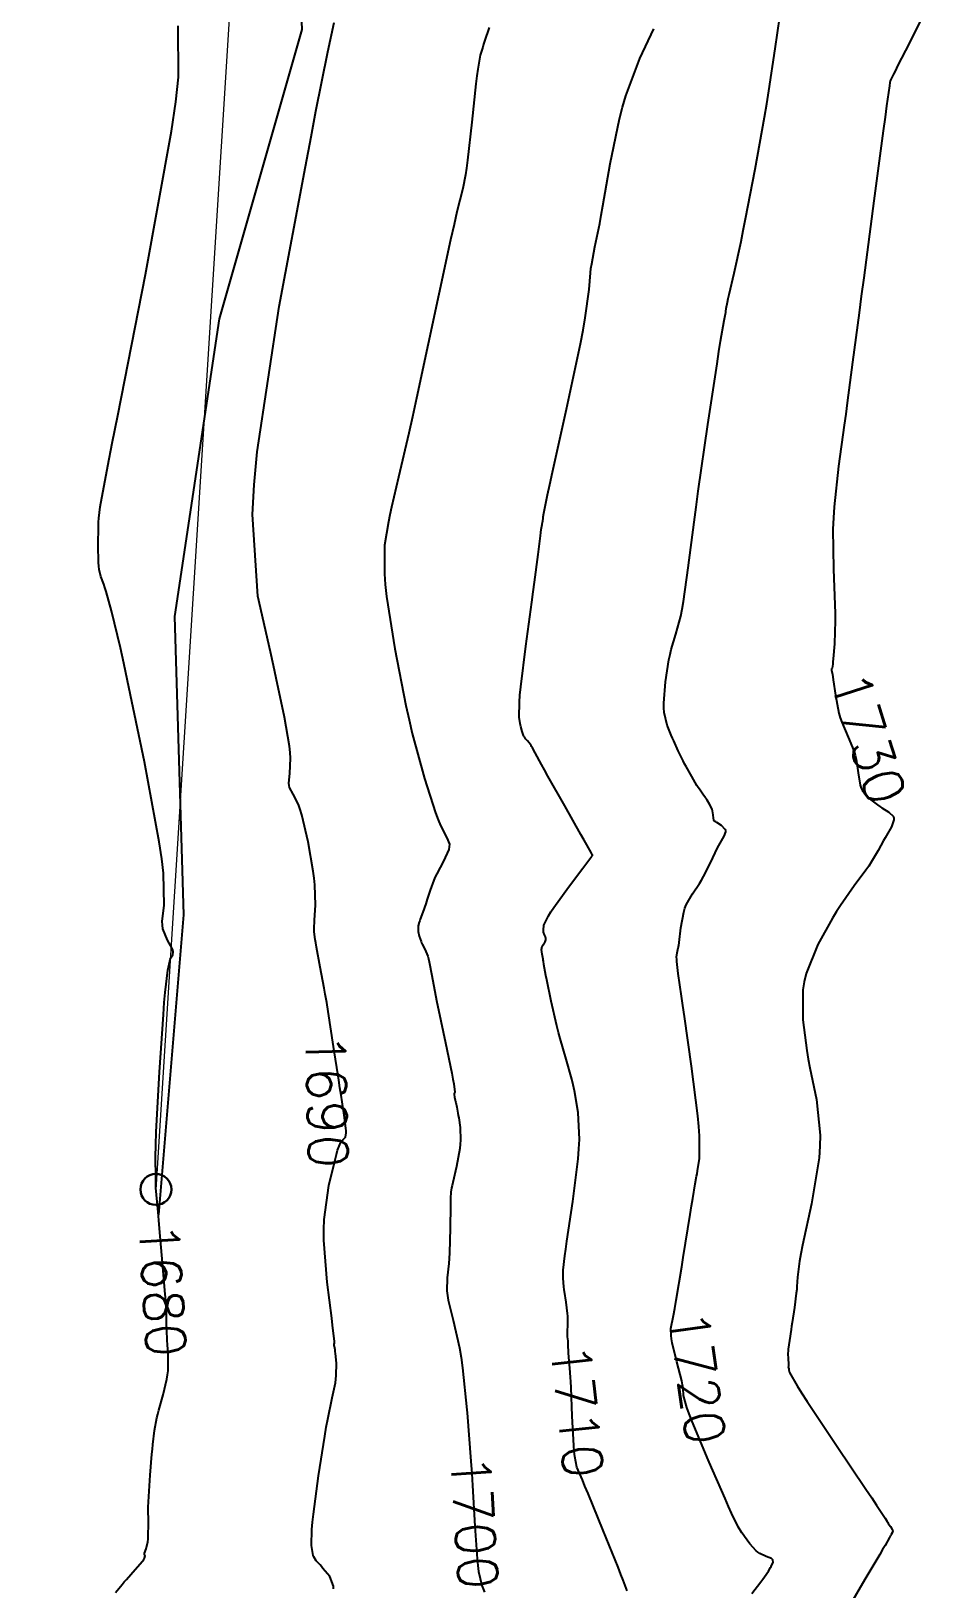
# Model space of a CAD drawing. Header units: metres. Extents: x 837477 to 838477, y 1189014 to 1191014.
# Drawn here: x 837711.5 to 837797.7, y 1189296.8 to 1189446.9 of the extents above; entities that cross this region are included whole.
import ezdxf

# ---------------------------------------------------------------- set-up
doc = ezdxf.new("R2010")
doc.units = ezdxf.units.M
doc.header["$LTSCALE"] = 0.3
doc.layers.add('COTAS 10', color=1, linetype='Continuous')
doc.layers.add('LINEA_DE_CEROS', color=61, linetype='Continuous')
doc.layers.add('Linea_Tendencia', color=51, linetype='Continuous', lineweight=20)
doc.layers.add('PTOBLIGADO', color=90, linetype='Continuous', lineweight=30)
doc.styles.get("Standard").update_dxf_attribs({"font": 'simplex.shx'})

msp = doc.modelspace()

# ---------------------------------------------------------------- linework, layer by layer
at = {"layer": 'COTAS 10'}
for points, elevation in [([(837719.6, 1189296.478), (837720.239, 1189297.252), (837720.439, 1189297.487), (837720.649, 1189297.73), (837721.495, 1189298.682), (837722.2, 1189299.498), (837722.321, 1189299.656), (837722.411, 1189299.784), (837722.47, 1189300.003), (837722.393, 1189300.122), (837722.397, 1189300.189), (837722.411, 1189300.269), (837722.554, 1189300.681), (837722.717, 1189301.364), (837722.745, 1189301.616), (837722.764, 1189301.895), (837722.769, 1189303.13), (837722.768, 1189304.704), (837722.784, 1189305.197), (837722.806, 1189305.714), (837722.944, 1189307.789), (837723.121, 1189309.809), (837723.168, 1189310.291), (837723.215, 1189310.74), (837723.376, 1189312.086), (837723.597, 1189313.3), (837723.681, 1189313.665), (837723.774, 1189314.044), (837724.194, 1189315.519), (837724.565, 1189317.037), (837724.628, 1189317.445), (837724.674, 1189317.844), (837724.695, 1189319.238), (837724.616, 1189320.423), (837724.598, 1189320.692), (837724.583, 1189320.935), (837724.541, 1189321.599), (837724.52, 1189322.105), (837724.518, 1189322.249), (837724.517, 1189322.394), (837724.527, 1189322.932), (837724.479, 1189324.08), (837724.443, 1189324.61), (837724.396, 1189325.232), (837724.142, 1189328.244), (837723.849, 1189331.551), (837723.778, 1189332.359), (837723.711, 1189333.12), (837723.507, 1189335.481), (837723.49, 1189336.409), (837723.45, 1189338.438), (837723.476, 1189339.575), (837723.52, 1189340.851), (837723.832, 1189346.609), (837724.217, 1189352.168), (837724.308, 1189353.318), (837724.391, 1189354.3), (837724.633, 1189356.44), (837724.83, 1189357.3), (837724.885, 1189357.475), (837724.94, 1189357.623), (837725.139, 1189357.926), (837725.178, 1189358.216), (837725.133, 1189358.355), (837725.063, 1189358.52), (837724.605, 1189359.326), (837724.181, 1189360.43), (837724.132, 1189360.782), (837724.113, 1189361.155), (837724.293, 1189362.669), (837724.228, 1189365.792), (837724.054, 1189367.179), (837723.814, 1189368.793), (837722.385, 1189376.509), (837720.764, 1189384.337), (837720.403, 1189386.021), (837720.079, 1189387.497), (837719.226, 1189391.081), (837718.699, 1189392.935), (837718.581, 1189393.32), (837718.476, 1189393.648), (837718.194, 1189394.368), (837718.032, 1189395.051), (837718.001, 1189395.356), (837717.975, 1189395.711), (837717.935, 1189397.411), (837717.961, 1189399.208), (837717.978, 1189399.624), (837717.999, 1189400.005), (837718.108, 1189401.085), (837718.866, 1189405.033), (837719.295, 1189407.222), (837719.819, 1189409.886), (837722.506, 1189423.463), (837725.001, 1189437.285), (837725.405, 1189440.103), (837725.683, 1189442.483), (837725.652, 1189447.435)], 1680), ([(837740.61, 1189296.814), (837740.635, 1189297.071), (837740.257, 1189297.998), (837739.607, 1189298.793), (837739.46, 1189298.968), (837739.327, 1189299.122), (837738.965, 1189299.516), (837738.73, 1189299.902), (837738.676, 1189300.052), (837738.628, 1189300.221), (837738.496, 1189300.985), (837738.541, 1189302.557), (837738.605, 1189303.235), (837738.691, 1189304.019), (837739.185, 1189307.725), (837739.776, 1189311.55), (837739.923, 1189312.408), (837740.062, 1189313.18), (837740.507, 1189315.242), (837740.808, 1189316.663), (837740.858, 1189317.03), (837740.893, 1189317.386), (837740.898, 1189318.576), (837740.817, 1189319.498), (837740.799, 1189319.685), (837740.782, 1189319.842), (837740.733, 1189320.164), (837740.704, 1189320.279), (837740.699, 1189320.307), (837740.696, 1189320.332), (837740.698, 1189320.409), (837740.707, 1189320.492), (837740.709, 1189320.523), (837740.711, 1189320.556), (837740.715, 1189320.7), (837740.606, 1189321.671), (837740.537, 1189322.224), (837740.452, 1189322.901), (837740.001, 1189326.375), (837739.686, 1189330.408), (837739.685, 1189331.438), (837739.723, 1189332.43), (837740.174, 1189335.699), (837740.775, 1189338.179), (837740.908, 1189338.673), (837741.026, 1189339.084), (837741.33, 1189339.874), (837741.527, 1189340.098), (837741.577, 1189340.152), (837741.625, 1189340.203), (837741.783, 1189340.358), (837741.852, 1189340.762), (837741.844, 1189340.969), (837741.825, 1189341.219), (837741.654, 1189342.467), (837741.348, 1189344.403), (837741.243, 1189345.087), (837741.128, 1189345.835), (837740.639, 1189349.07), (837740.108, 1189352.466), (837739.967, 1189353.316), (837739.829, 1189354.126), (837739.725, 1189354.693), (837739.35, 1189356.726), (837738.978, 1189358.673), (837738.907, 1189359.072), (837738.85, 1189359.41), (837738.758, 1189360.126), (837738.775, 1189360.713), (837738.786, 1189360.971), (837738.8, 1189361.27), (837738.874, 1189362.692), (837738.823, 1189364.659), (837738.758, 1189365.3), (837738.671, 1189365.984), (837738.171, 1189368.804), (837737.559, 1189371.394), (837737.4, 1189371.932), (837737.247, 1189372.393), (837736.735, 1189373.412), (837736.395, 1189374.028), (837736.35, 1189374.235), (837736.327, 1189374.458), (837736.423, 1189375.396), (837736.485, 1189376.863), (837736.44, 1189377.42), (837736.369, 1189378.042), (837735.889, 1189380.835), (837735.098, 1189384.578), (837734.83, 1189385.8), (837734.541, 1189387.102), (837733.323, 1189392.473), (837732.814, 1189400.343), (837732.973, 1189403.22), (837733.262, 1189406.4), (837735.388, 1189420.407), (837737.914, 1189433.892), (837738.455, 1189436.743), (837738.927, 1189439.212), (837740.062, 1189444.939), (837740.7, 1189447.755)], 1690), ([(837755.626, 1189447.265), (837755.195, 1189445.971), (837755.097, 1189445.672), (837755.009, 1189445.398), (837754.769, 1189444.619), (837754.537, 1189443.258), (837754.453, 1189442.616), (837754.361, 1189441.859), (837753.961, 1189438.171), (837753.549, 1189434.488), (837753.451, 1189433.734), (837753.359, 1189433.096), (837753.083, 1189431.753), (837752.518, 1189429.506), (837752.245, 1189428.297), (837751.921, 1189426.834), (837748.628, 1189411.547), (837748.238, 1189409.776), (837747.882, 1189408.186), (837746.886, 1189403.934), (837746.214, 1189401.058), (837746.062, 1189400.333), (837745.925, 1189399.641), (837745.553, 1189397.4), (837745.534, 1189394.627), (837745.62, 1189393.599), (837745.745, 1189392.459), (837746.525, 1189387.4), (837747.597, 1189381.958), (837747.906, 1189380.577), (837748.221, 1189379.25), (837749.402, 1189374.908), (837750.474, 1189371.608), (837750.72, 1189370.937), (837750.944, 1189370.372), (837751.568, 1189369.208), (837751.809, 1189368.571), (837751.791, 1189368.338), (837751.736, 1189368.081), (837751.23, 1189366.945), (837750.579, 1189365.728), (837750.432, 1189365.419), (837750.299, 1189365.121), (837749.939, 1189364.148), (837749.669, 1189363.278), (837749.593, 1189363.047), (837749.517, 1189362.819), (837749.235, 1189362.03), (837748.993, 1189361.361), (837748.942, 1189361.209), (837748.898, 1189361.072), (837748.795, 1189360.698), (837748.776, 1189360.377), (837748.784, 1189360.273), (837748.799, 1189360.162), (837748.901, 1189359.709), (837749.069, 1189359.216), (837749.124, 1189359.081), (837749.184, 1189358.946), (837749.435, 1189358.464), (837749.706, 1189357.785), (837749.779, 1189357.525), (837749.852, 1189357.235), (837750.106, 1189355.93), (837750.458, 1189354.016), (837750.592, 1189353.342), (837750.742, 1189352.605), (837751.413, 1189349.425), (837752.023, 1189346.517), (837752.133, 1189345.953), (837752.218, 1189345.492), (837752.315, 1189344.697), (837752.271, 1189344.552), (837752.268, 1189344.502), (837752.267, 1189344.447), (837752.297, 1189344.21), (837752.361, 1189343.9), (837752.383, 1189343.799), (837752.406, 1189343.691), (837752.506, 1189343.247), (837752.625, 1189342.649), (837752.661, 1189342.445), (837752.698, 1189342.223), (837752.841, 1189341.282), (837752.878, 1189340.066), (837752.848, 1189339.672), (837752.8, 1189339.252), (837752.483, 1189337.526), (837752.136, 1189335.995), (837752.07, 1189335.699), (837752.016, 1189335.457), (837751.928, 1189335.044), (837751.919, 1189334.478), (837751.914, 1189334.14), (837751.909, 1189333.723), (837751.882, 1189331.564), (837751.819, 1189329.207), (837751.791, 1189328.666), (837751.757, 1189328.174), (837751.597, 1189326.797), (837751.569, 1189325.527), (837751.62, 1189325.101), (837751.696, 1189324.643), (837752.18, 1189322.721), (837752.778, 1189320.054), (837752.926, 1189319.125), (837753.067, 1189318.115), (837753.48, 1189314.085), (837753.511, 1189313.78), (837753.865, 1189309.14), (837753.949, 1189307.937), (837754.027, 1189306.77), (837754.258, 1189302.848), (837754.475, 1189299.727), (837754.544, 1189299.065), (837754.618, 1189298.489), (837754.918, 1189297.14), (837755.186, 1189296.507)], 1700), ([(837780.98, 1189296.389), (837781.833, 1189297.506), (837782.016, 1189297.752), (837782.175, 1189297.971), (837782.558, 1189298.531), (837782.769, 1189298.889), (837782.82, 1189298.98), (837782.869, 1189299.068), (837783.018, 1189299.358), (837782.996, 1189299.609), (837782.936, 1189299.674), (837782.852, 1189299.735), (837782.357, 1189299.938), (837781.722, 1189300.236), (837781.551, 1189300.359), (837781.382, 1189300.498), (837780.787, 1189301.145), (837780.258, 1189301.861), (837780.129, 1189302.044), (837780.009, 1189302.22), (837779.641, 1189302.801), (837779.005, 1189304.117), (837778.716, 1189304.757), (837778.378, 1189305.515), (837776.847, 1189309.03), (837776.751, 1189309.248), (837775.203, 1189312.944), (837774.915, 1189313.679), (837774.689, 1189314.289), (837774.382, 1189315.45), (837774.34, 1189316.159), (837774.282, 1189316.484), (837774.203, 1189316.865), (837773.746, 1189318.706), (837773.298, 1189320.54), (837773.223, 1189320.918), (837773.171, 1189321.238), (837773.161, 1189321.924), (837773.424, 1189323.161), (837773.543, 1189323.83), (837773.681, 1189324.639), (837774.204, 1189327.846), (837774.349, 1189328.74), (837775.014, 1189332.888), (837775.15, 1189333.727), (837775.266, 1189334.433), (837775.513, 1189335.865), (837775.645, 1189336.577), (837775.689, 1189336.828), (837775.735, 1189337.102), (837775.925, 1189338.289), (837775.934, 1189340.469), (837775.866, 1189341.37), (837775.767, 1189342.4), (837775.153, 1189347.191), (837774.462, 1189351.988), (837774.314, 1189353.021), (837774.184, 1189353.926), (837773.872, 1189356.13), (837773.739, 1189357.267), (837773.723, 1189357.5), (837773.715, 1189357.697), (837773.759, 1189358.114), (837773.876, 1189358.593), (837773.914, 1189358.83), (837773.954, 1189359.112), (837774.119, 1189360.506), (837774.4, 1189362.037), (837774.513, 1189362.405), (837774.642, 1189362.748), (837775.234, 1189363.786), (837775.926, 1189364.791), (837776.118, 1189365.113), (837776.31, 1189365.454), (837777.003, 1189366.845), (837777.625, 1189368.151), (837777.771, 1189368.439), (837777.907, 1189368.695), (837778.304, 1189369.354), (837778.46, 1189369.785), (837778.443, 1189369.898), (837778.401, 1189370.008), (837778.032, 1189370.379), (837777.594, 1189370.669), (837777.508, 1189370.727), (837777.437, 1189370.776), (837777.311, 1189370.875), (837777.285, 1189370.98), (837777.277, 1189371.034), (837777.269, 1189371.098), (837777.24, 1189371.417), (837777.169, 1189371.81), (837777.135, 1189371.92), (837777.095, 1189372.031), (837776.899, 1189372.439), (837776.654, 1189372.838), (837776.584, 1189372.945), (837776.511, 1189373.049), (837776.24, 1189373.41), (837775.904, 1189373.88), (837775.792, 1189374.053), (837775.671, 1189374.246), (837775.165, 1189375.095), (837774.626, 1189376.066), (837774.484, 1189376.334), (837774.346, 1189376.603), (837773.874, 1189377.57), (837773.433, 1189378.537), (837773.314, 1189378.805), (837773.197, 1189379.074), (837772.786, 1189380.044), (837772.52, 1189381.277), (837772.494, 1189381.711), (837772.488, 1189382.185), (837772.642, 1189384.23), (837772.97, 1189386.334), (837773.074, 1189386.846), (837773.185, 1189387.327), (837773.635, 1189388.806), (837774.116, 1189390.567), (837774.246, 1189391.225), (837774.375, 1189391.958), (837774.829, 1189395.219), (837775.391, 1189399.615), (837775.589, 1189401.063), (837775.804, 1189402.611), (837776.733, 1189409.034), (837777.607, 1189414.872), (837777.788, 1189416.051), (837777.943, 1189417.041), (837778.283, 1189419.034), (837778.419, 1189419.674), (837778.446, 1189419.81), (837778.467, 1189419.928), (837778.505, 1189420.206), (837778.624, 1189420.826), (837778.697, 1189421.159), (837778.787, 1189421.564), (837779.256, 1189423.609), (837779.921, 1189426.668), (837780.134, 1189427.711), (837780.36, 1189428.839), (837781.28, 1189433.619), (837782.188, 1189438.647), (837782.405, 1189439.93), (837782.608, 1189441.166), (837783.22, 1189445.237), (837783.656, 1189448.307)], 1720), ([(837797.373, 1189448.211), (837796.156, 1189445.797), (837795.025, 1189443.572), (837794.808, 1189443.143), (837794.632, 1189442.795), (837794.341, 1189442.212), (837794.31, 1189442.095), (837794.286, 1189441.975), (837794.227, 1189441.66), (837793.956, 1189439.732), (837793.81, 1189438.65), (837793.632, 1189437.331), (837792.734, 1189430.588), (837791.75, 1189423.156), (837791.518, 1189421.402), (837791.305, 1189419.779), (837790.682, 1189415.018), (837790.164, 1189411.111), (837790.016, 1189410.028), (837789.866, 1189408.943), (837789.309, 1189405.018), (837788.892, 1189401.104), (837788.83, 1189400.026), (837788.791, 1189398.95), (837788.845, 1189395.084), (837788.984, 1189391.639), (837788.999, 1189390.827), (837789.004, 1189390.078), (837788.972, 1189389.053), (837788.935, 1189387.889), (837788.816, 1189386.441), (837788.789, 1189386.159), (837788.764, 1189385.929), (837788.698, 1189385.529), (837788.663, 1189385.463), (837788.658, 1189385.444), (837788.655, 1189385.425), (837788.662, 1189385.355), (837788.73, 1189384.941), (837788.765, 1189384.706), (837788.807, 1189384.418), (837789.021, 1189382.944), (837789.368, 1189381.217), (837789.495, 1189380.77), (837789.635, 1189380.336), (837790.252, 1189378.883), (837790.828, 1189377.526), (837790.942, 1189377.152), (837791.036, 1189376.78), (837791.212, 1189375.446), (837791.41, 1189374.254), (837791.517, 1189373.972), (837791.648, 1189373.711), (837792.314, 1189372.94), (837793.096, 1189372.359), (837793.301, 1189372.217), (837793.501, 1189372.084), (837794.181, 1189371.672), (837794.612, 1189371.235), (837794.655, 1189371.086), (837794.664, 1189370.925), (837794.422, 1189370.241), (837793.949, 1189369.429), (837793.813, 1189369.187), (837793.674, 1189368.937), (837793.155, 1189367.973), (837792.474, 1189366.833), (837792.234, 1189366.472), (837791.972, 1189366.093), (837790.838, 1189364.559), (837789.52, 1189362.683), (837789.142, 1189362.087), (837788.759, 1189361.458), (837787.325, 1189358.91), (837786.207, 1189356.116), (837786.022, 1189355.332), (837785.891, 1189354.543), (837785.869, 1189351.657), (837786.272, 1189348.703), (837786.41, 1189347.872), (837786.559, 1189347.035), (837787.19, 1189343.966), (837787.546, 1189340.535), (837787.521, 1189339.47), (837787.443, 1189338.355), (837786.715, 1189333.913), (837785.851, 1189329.933), (837785.688, 1189329.109), (837785.556, 1189328.406), (837785.354, 1189326.87), (837785.317, 1189325.962), (837785.289, 1189325.655), (837785.254, 1189325.323), (837785.067, 1189323.924), (837784.849, 1189322.491), (837784.795, 1189322.139), (837784.744, 1189321.805), (837784.582, 1189320.76), (837784.476, 1189319.923), (837784.459, 1189319.721), (837784.449, 1189319.531), (837784.457, 1189318.953), (837784.49, 1189318.544), (837784.495, 1189318.462), (837784.498, 1189318.393), (837784.494, 1189318.254), (837784.484, 1189318.204), (837784.484, 1189318.191), (837784.485, 1189318.177), (837784.496, 1189318.132), (837784.522, 1189318.032), (837784.532, 1189317.985), (837784.543, 1189317.93), (837784.592, 1189317.659), (837785.321, 1189316.384), (837785.76, 1189315.696), (837786.303, 1189314.862), (837789.122, 1189310.64), (837791.966, 1189306.418), (837792.525, 1189305.585), (837792.984, 1189304.897), (837793.817, 1189303.626), (837794.012, 1189303.308), (837794.069, 1189303.221), (837794.127, 1189303.134), (837794.349, 1189302.827), (837794.513, 1189302.551), (837794.535, 1189302.484), (837794.547, 1189302.421), (837794.503, 1189302.231), (837794.394, 1189302.059), (837794.365, 1189302.008), (837794.335, 1189301.956), (837794.232, 1189301.755), (837793.808, 1189301.011), (837793.576, 1189300.616), (837793.295, 1189300.14), (837791.87, 1189297.738), (837790.464, 1189295.345)], 1730), ([(837768.94, 1189296.638), (837768.561, 1189297.648), (837768.337, 1189298.214), (837768.061, 1189298.904), (837766.636, 1189302.43), (837765.174, 1189306.005), (837764.875, 1189306.726), (837764.623, 1189307.331), (837764.095, 1189308.545), (837763.888, 1189309.574), (837763.838, 1189310.062), (837763.792, 1189310.639), (837763.65, 1189313.458), (837763.542, 1189316.231), (837763.516, 1189316.78), (837763.493, 1189317.234), (837763.423, 1189318.082), (837763.369, 1189318.448), (837763.356, 1189318.599), (837763.342, 1189318.77), (837763.298, 1189319.568), (837763.258, 1189320.376), (837763.248, 1189320.554), (837763.238, 1189320.712), (837763.205, 1189321.119), (837763.189, 1189321.451), (837763.19, 1189321.562), (837763.193, 1189321.682), (837763.225, 1189322.184), (837763.226, 1189322.87), (837763.21, 1189323.105), (837763.187, 1189323.359), (837763.048, 1189324.442), (837762.896, 1189325.476), (837762.877, 1189325.62), (837762.866, 1189325.699), (837762.841, 1189325.895), (837762.792, 1189326.376), (837762.782, 1189326.737), (837762.78, 1189326.857), (837762.779, 1189326.986), (837762.781, 1189327.525), (837762.927, 1189328.902), (837763.016, 1189329.56), (837763.127, 1189330.337), (837763.704, 1189334.143), (837764.219, 1189338.251), (837764.291, 1189339.218), (837764.332, 1189340.113), (837764.224, 1189342.73), (837763.858, 1189344.817), (837763.736, 1189345.376), (837763.606, 1189345.928), (837763.063, 1189347.854), (837762.478, 1189349.851), (837762.321, 1189350.448), (837762.166, 1189351.063), (837761.627, 1189353.443), (837761.198, 1189355.508), (837761.113, 1189355.925), (837761.043, 1189356.275), (837760.913, 1189356.98), (837760.865, 1189357.295), (837760.847, 1189357.399), (837760.827, 1189357.511), (837760.739, 1189357.974), (837760.693, 1189358.423), (837760.699, 1189358.526), (837760.714, 1189358.619), (837760.839, 1189358.874), (837760.987, 1189359.068), (837761.018, 1189359.121), (837761.044, 1189359.174), (837761.098, 1189359.367), (837761.091, 1189359.556), (837761.078, 1189359.608), (837761.061, 1189359.66), (837760.958, 1189359.843), (837760.872, 1189360.098), (837760.864, 1189360.195), (837760.864, 1189360.303), (837760.923, 1189360.787), (837761.348, 1189361.685), (837761.579, 1189362.054), (837761.858, 1189362.474), (837763.274, 1189364.428), (837764.676, 1189366.28), (837765.165, 1189366.927), (837765.531, 1189367.412), (837765.559, 1189367.449), (837765.564, 1189367.457), (837765.569, 1189367.464), (837765.579, 1189367.48), (837765.585, 1189367.489), (837765.587, 1189367.491), (837765.589, 1189367.494), (837765.6, 1189367.505), (837765.592, 1189367.544), (837765.582, 1189367.564), (837765.57, 1189367.589), (837765.5, 1189367.715), (837765.05, 1189368.508), (837764.797, 1189368.955), (837764.49, 1189369.499), (837762.917, 1189372.284), (837761.303, 1189375.15), (837760.97, 1189375.745), (837760.686, 1189376.255), (837760.069, 1189377.383), (837759.799, 1189377.878), (837759.734, 1189377.989), (837759.672, 1189378.089), (837759.484, 1189378.356), (837759.332, 1189378.534), (837759.294, 1189378.577), (837759.258, 1189378.617), (837759.139, 1189378.741), (837759.027, 1189378.912), (837758.994, 1189378.983), (837758.96, 1189379.064), (837758.831, 1189379.438), (837758.7, 1189379.917), (837758.666, 1189380.064), (837758.632, 1189380.216), (837758.513, 1189380.816), (837758.547, 1189382.256), (837758.608, 1189382.937), (837758.692, 1189383.741), (837759.184, 1189387.667), (837759.752, 1189391.898), (837759.884, 1189392.894), (837760.005, 1189393.814), (837760.351, 1189396.505), (837760.577, 1189398.284), (837760.622, 1189398.63), (837760.66, 1189398.911), (837760.735, 1189399.396), (837760.761, 1189399.491), (837760.768, 1189399.527), (837760.775, 1189399.566), (837760.8, 1189399.742), (837760.83, 1189399.979), (837760.841, 1189400.057), (837760.852, 1189400.141), (837760.902, 1189400.487), (837761.272, 1189402.253), (837761.484, 1189403.231), (837761.745, 1189404.421), (837763.087, 1189410.487), (837764.429, 1189416.789), (837764.69, 1189418.128), (837764.904, 1189419.291), (837765.275, 1189422.026), (837765.398, 1189423.623), (837765.455, 1189424.07), (837765.521, 1189424.518), (837765.84, 1189426.153), (837766.295, 1189428.377), (837766.447, 1189429.197), (837766.61, 1189430.106), (837767.292, 1189434.127), (837768.194, 1189438.486), (837768.495, 1189439.608), (837768.819, 1189440.693), (837770.178, 1189444.304), (837771.515, 1189447.144)], 1710)]:
    msp.add_lwpolyline(points, dxfattribs=dict(at, elevation=elevation))
at = {"layer": 'LINEA_DE_CEROS'}
msp.add_lwpolyline([(837760.703, 1189771.69), (837779.938, 1189749.987), (837771.514, 1189722.238), (837758.693, 1189696.226), (837769.029, 1189669.13), (837764.358, 1189640.436), (837748.053, 1189616.454), (837741.996, 1189588.093), (837732.54, 1189560.678), (837724.959, 1189532.911), (837729.694, 1189504.3), (837736.287, 1189476.06), (837737.58, 1189447.088), (837729.608, 1189419.206), (837725.281, 1189390.53), (837726.152, 1189361.771), (837723.733, 1189332.872)], dxfattribs=at)
at = {"layer": 'Linea_Tendencia', "elevation": 1705.277}
msp.add_lwpolyline([(838041.852, 1190952.651), (838036.737, 1190647.812, 0.0474482), (838038.405, 1190626.479), (838092.197, 1190318.419), (838105.747, 1190240.818, -0.6778981), (837927.014, 1190130.695), (837836.473, 1190198.006, 0.7491246), (837663.366, 1190067.336), (837745.668, 1189849.791, -0.1064509), (837752.758, 1189802.746), (837723.495, 1189335.311)], format="xyb", dxfattribs=at)
at = {"layer": 'PTOBLIGADO'}
msp.add_circle((837723.495, 1189335.311, 1680), 1.494, dxfattribs=at)

# ---------------------------------------------------------------- texts
at = {"layer": 'COTAS 10', "char_height": 3.8, "attachment_point": 7}
for s, insert, rotation in [('1730', (837788.419, 1189384.471, 1730), 287.43593), ('1690', (837737.92, 1189350.338, 1690), 271.43995), ('1680', (837721.844, 1189332.052, 1680), 273.47826), ('1720', (837772.911, 1189323.388, 1720), 278.00202), ('1710', (837761.532, 1189320.27, 1710), 276.05502), ('1700', (837751.869, 1189309.628, 1700), 273.85547)]:
    msp.add_mtext(s, dxfattribs=dict(at, insert=insert, rotation=rotation))

doc.saveas('drawing.dxf')
